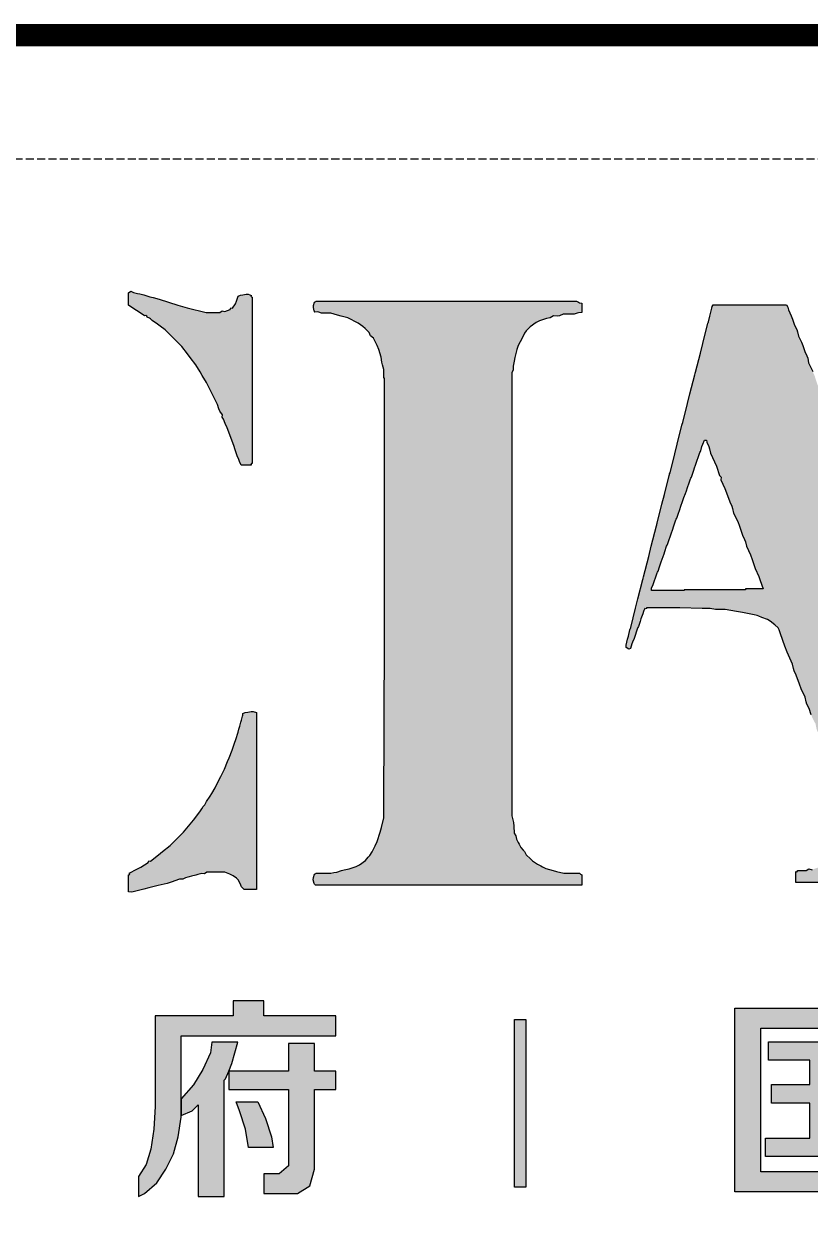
# Model space of a CAD drawing. Extents: x 815029915 to 815825525, y 579155098 to 579748855.
# Drawn here: x 815659337 to 815660553, y 579303913 to 579305765 of the extents above; entities that cross this region are included whole.
import ezdxf

# ---------------------------------------------------------------- set-up
doc = ezdxf.new("R2010")
doc.units = 0
doc.header["$LTSCALE"] = 100
doc.header["$MEASUREMENT"] = 0
doc.linetypes.add('DASH', pattern=[0.35, 0.25, -0.1])
doc.layers.add('TK', color=7, linetype='Continuous')

# ---------------------------------------------------------------- blocks, each defined once
blk = doc.blocks.new('cciad-logohatch')
h = blk.add_hatch(color=1)
h.dxf.hatch_style = 1
h.paths.add_polyline_path([(15.097, 34.083), (15.088, 34.084), (15.076, 34.107), (15.049, 34.117), (15.025, 34.118), (14.987, 34.108), (14.958, 34.105), (14.932, 34.093), (14.913, 34.034), (14.9, 34.005), (14.867, 33.953), (14.846, 33.956), (14.837, 33.938), (14.806, 33.927), (14.777, 33.913), (14.744, 33.923), (14.717, 33.903), (14.652, 33.903), (14.62, 33.903), (14.556, 33.903), (14.335, 33.958), (14.224, 33.989), (14.006, 34.058), (13.934, 34.077), (13.898, 34.087), (13.826, 34.108), (13.778, 34.12), (13.754, 34.126), (13.706, 34.138), (13.675, 34.151), (13.646, 34.133), (13.646, 34.075), (13.646, 34.046), (13.646, 33.988), (13.722, 33.937), (13.76, 33.912), (13.836, 33.863), (13.857, 33.866), (13.866, 33.848), (13.899, 33.831), (13.926, 33.808), (13.987, 33.764), (14.017, 33.742), (14.076, 33.698), (14.154, 33.62), (14.193, 33.581), (14.271, 33.503), (14.337, 33.416), (14.37, 33.373), (14.436, 33.288), (14.486, 33.205), (14.511, 33.164), (14.561, 33.082), (14.613, 32.978), (14.639, 32.926), (14.691, 32.822), (14.706, 32.772), (14.718, 32.747), (14.747, 32.702), (14.743, 32.674), (14.762, 32.652), (14.779, 32.601), (14.802, 32.552), (14.833, 32.468), (14.849, 32.426), (14.882, 32.342), (14.898, 32.294), (14.906, 32.27), (14.922, 32.222), (14.939, 32.178), (14.948, 32.156), (14.967, 32.112), (15.015, 32.112), (15.039, 32.112), (15.087, 32.112), (15.082, 32.12), (15.088, 32.131), (15.097, 32.132), (15.097, 32.912), (15.097, 33.303)])
h = blk.add_hatch(color=1)
h.dxf.hatch_style = 1
h.paths.add_polyline_path([(18.959, 27.311), (18.959, 27.267), (18.959, 27.245), (18.959, 27.191), (17.7, 27.191), (17.076, 27.191), (15.833, 27.191), (15.83, 27.198), (15.828, 27.203), (15.823, 27.211), (15.812, 27.254), (15.813, 27.28), (15.828, 27.321), (15.834, 27.322), (15.842, 27.327), (15.848, 27.331), (15.916, 27.331), (15.95, 27.331), (16.018, 27.331), (16.052, 27.337), (16.088, 27.341), (16.145, 27.361), (16.174, 27.369), (16.233, 27.381), (16.314, 27.409), (16.354, 27.43), (16.423, 27.481), (16.457, 27.519), (16.474, 27.539), (16.503, 27.581), (16.527, 27.629), (16.539, 27.653), (16.563, 27.701), (16.598, 27.812), (16.613, 27.868), (16.638, 27.981), (16.638, 28.021), (16.638, 28.041), (16.638, 28.081), (16.648, 30.102), (16.648, 31.112), (16.648, 33.132), (16.644, 33.132), (16.642, 33.132), (16.638, 33.132), (16.638, 33.173), (16.638, 33.193), (16.638, 33.233), (16.622, 33.289), (16.616, 33.319), (16.608, 33.378), (16.579, 33.47), (16.561, 33.516), (16.518, 33.603), (16.483, 33.628), (16.468, 33.668), (16.42, 33.716), (16.394, 33.739), (16.338, 33.778), (16.29, 33.802), (16.266, 33.814), (16.218, 33.838), (16.138, 33.86), (16.098, 33.871), (16.018, 33.893), (15.974, 33.893), (15.952, 33.893), (15.908, 33.893), (15.879, 33.907), (15.86, 33.909), (15.832, 33.905), (15.825, 33.91), (15.825, 33.917), (15.823, 33.923), (15.813, 33.961), (15.814, 33.985), (15.828, 34.023), (15.836, 34.026), (15.844, 34.03), (15.848, 34.033), (17.068, 34.033), (17.678, 34.033), (18.899, 34.033), (18.921, 34.022), (18.934, 34.017), (18.959, 34.013), (18.959, 33.969), (18.959, 33.947), (18.959, 33.903), (18.922, 33.897), (18.904, 33.893), (18.869, 33.883), (18.817, 33.883), (18.791, 33.883), (18.739, 33.883), (18.698, 33.864), (18.673, 33.86), (18.629, 33.863), (18.588, 33.841), (18.544, 33.833), (18.462, 33.804), (18.423, 33.784), (18.354, 33.733), (18.309, 33.686), (18.289, 33.659), (18.259, 33.603), (18.214, 33.515), (18.196, 33.468), (18.173, 33.373), (18.165, 33.333), (18.161, 33.313), (18.153, 33.273), (18.156, 33.231), (18.138, 33.193), (18.138, 31.116), (18.138, 30.078), (18.138, 28.001), (18.158, 27.923), (18.164, 27.882), (18.168, 27.801), (18.187, 27.768), (18.193, 27.731), (18.214, 27.691), (18.224, 27.671), (18.244, 27.631), (18.274, 27.601), (18.287, 27.583), (18.309, 27.546), (18.357, 27.498), (18.383, 27.476), (18.439, 27.436), (18.479, 27.416), (18.499, 27.406), (18.539, 27.386), (18.622, 27.363), (18.664, 27.352), (18.749, 27.331), (18.813, 27.331), (18.845, 27.331), (18.909, 27.331), (18.931, 27.329), (18.943, 27.319)])
h = blk.add_hatch(color=1)
h.dxf.hatch_style = 1
h.paths.add_polyline_path([(19.481, 29.976), (19.478, 30.002), (19.496, 30.074), (19.505, 30.11), (19.523, 30.182), (19.527, 30.194), (19.529, 30.2), (19.533, 30.212), (19.589, 30.436), (19.617, 30.548), (19.673, 30.772), (19.677, 30.784), (19.679, 30.79), (19.683, 30.802), (19.743, 31.042), (19.773, 31.162), (19.833, 31.402), (19.837, 31.414), (19.839, 31.42), (19.843, 31.432), (19.899, 31.656), (19.927, 31.768), (19.983, 31.992), (19.987, 32.004), (19.989, 32.01), (19.993, 32.022), (20.049, 32.246), (20.077, 32.358), (20.133, 32.582), (20.137, 32.594), (20.143, 32.612), (20.199, 32.836), (20.227, 32.948), (20.283, 33.173), (20.287, 33.185), (20.289, 33.191), (20.293, 33.203), (20.349, 33.427), (20.377, 33.539), (20.433, 33.763), (20.437, 33.775), (20.439, 33.781), (20.443, 33.793), (20.459, 33.857), (20.467, 33.889), (20.483, 33.953), (20.486, 33.974), (20.498, 33.993), (20.842, 33.993), (21.014, 33.993), (21.358, 33.993), (21.373, 33.964), (21.383, 33.933), (21.413, 33.862), (21.427, 33.825), (21.453, 33.753), (21.478, 33.704), (21.487, 33.677), (21.498, 33.623), (21.534, 33.553), (21.549, 33.517), (21.573, 33.443), (21.598, 33.393), (21.607, 33.367), (21.618, 33.313), (21.666, 33.211), (21.688, 33.159), (21.723, 33.052), (21.748, 33.003), (21.757, 32.976), (21.768, 32.922), (21.804, 32.853), (21.82, 32.817), (21.843, 32.742), (21.868, 32.693), (21.877, 32.666), (21.888, 32.612), (21.936, 32.511), (21.958, 32.459), (21.993, 32.352), (22.018, 32.303), (22.027, 32.276), (22.038, 32.222), (22.074, 32.153), (22.09, 32.117), (22.113, 32.042), (22.138, 31.993), (22.147, 31.966), (22.158, 31.912), (22.207, 31.811), (22.228, 31.759), (22.263, 31.652), (22.288, 31.603), (22.297, 31.576), (22.308, 31.522), (22.344, 31.453), (22.36, 31.416), (22.383, 31.342), (22.408, 31.293), (22.417, 31.266), (22.428, 31.212), (22.477, 31.111), (22.498, 31.058), (22.533, 30.952), (22.558, 30.903), (22.568, 30.876), (22.578, 30.822), (22.627, 30.721), (22.648, 30.668), (22.683, 30.562), (22.702, 30.54), (22.698, 30.512), (22.747, 30.411), (22.768, 30.358), (22.803, 30.252), (22.828, 30.203), (22.838, 30.176), (22.848, 30.122), (22.897, 30.021), (22.918, 29.968), (22.953, 29.862), (22.972, 29.84), (22.968, 29.812), (23.017, 29.71), (23.038, 29.658), (23.073, 29.552), (23.098, 29.503), (23.108, 29.476), (23.118, 29.422), (23.167, 29.32), (23.188, 29.268), (23.223, 29.162), (23.242, 29.14), (23.238, 29.112), (23.287, 29.01), (23.308, 28.958), (23.343, 28.852), (23.368, 28.802), (23.378, 28.775), (23.388, 28.721), (23.437, 28.62), (23.458, 28.568), (23.493, 28.461), (23.512, 28.44), (23.509, 28.411), (23.557, 28.315), (23.577, 28.265), (23.609, 28.161), (23.675, 28.029), (23.709, 27.963), (23.779, 27.831), (23.82, 27.791), (23.839, 27.767), (23.869, 27.716), (23.922, 27.657), (23.953, 27.631), (24.019, 27.586), (24.054, 27.562), (24.072, 27.55), (24.109, 27.526), (24.149, 27.506), (24.169, 27.496), (24.209, 27.476), (24.225, 27.474), (24.239, 27.466), (24.283, 27.445), (24.306, 27.436), (24.354, 27.421), (24.398, 27.402), (24.425, 27.397), (24.474, 27.401), (24.562, 27.43), (24.606, 27.45), (24.684, 27.501), (24.729, 27.544), (24.75, 27.569), (24.784, 27.621), (24.804, 27.661), (24.814, 27.681), (24.834, 27.721), (24.846, 27.753), (24.852, 27.769), (24.864, 27.801), (24.876, 27.849), (24.882, 27.873), (24.894, 27.921), (24.9, 27.974), (24.905, 28), (24.919, 28.051), (24.919, 30.124), (24.919, 31.16), (24.919, 33.233), (24.915, 33.265), (24.909, 33.303), (24.891, 33.358), (24.884, 33.386), (24.874, 33.443), (24.846, 33.525), (24.829, 33.565), (24.789, 33.643), (24.765, 33.661), (24.749, 33.688), (24.704, 33.742), (24.677, 33.767), (24.619, 33.808), (24.571, 33.832), (24.547, 33.844), (24.499, 33.868), (24.419, 33.89), (24.379, 33.901), (24.299, 33.923), (24.255, 33.923), (24.233, 33.923), (24.189, 33.923), (24.153, 33.933), (24.135, 33.937), (24.099, 33.943), (24.099, 33.981), (24.099, 34), (24.099, 34.038), (24.109, 34.048), (24.114, 34.053), (24.124, 34.063), (24.896, 34.063), (25.282, 34.063), (26.054, 34.063), (26.064, 34.053), (26.069, 34.048), (26.079, 34.038), (26.079, 31.315), (26.079, 29.954), (26.079, 27.221), (24.229, 27.221), (23.308, 27.221), (21.468, 27.221), (21.468, 27.273), (21.468, 27.299), (21.468, 27.351), (21.476, 27.347), (21.487, 27.352), (21.488, 27.361), (21.528, 27.361), (21.548, 27.361), (21.588, 27.361), (21.621, 27.383), (21.658, 27.371), (21.708, 27.39), (21.735, 27.398), (21.788, 27.406), (21.86, 27.426), (21.895, 27.441), (21.958, 27.481), (22.001, 27.506), (22.021, 27.525), (22.048, 27.566), (22.083, 27.612), (22.096, 27.64), (22.108, 27.696), (22.108, 27.762), (22.108, 27.795), (22.108, 27.861), (22.091, 27.889), (22.093, 27.921), (22.085, 27.961), (22.081, 27.981), (22.073, 28.021), (22.045, 28.138), (22.029, 28.196), (21.993, 28.311), (21.963, 28.383), (21.949, 28.419), (21.923, 28.491), (21.904, 28.513), (21.908, 28.541), (21.872, 28.611), (21.857, 28.647), (21.833, 28.721), (21.814, 28.743), (21.818, 28.771), (21.782, 28.841), (21.767, 28.877), (21.743, 28.952), (21.718, 29.001), (21.709, 29.028), (21.698, 29.082), (21.662, 29.151), (21.647, 29.187), (21.623, 29.262), (21.598, 29.311), (21.589, 29.338), (21.578, 29.392), (21.53, 29.493), (21.509, 29.545), (21.473, 29.652), (21.448, 29.701), (21.439, 29.728), (21.428, 29.782), (21.365, 29.921), (21.337, 29.992), (21.288, 30.137), (21.274, 30.184), (21.259, 30.208), (21.223, 30.242), (21.168, 30.286), (21.135, 30.305), (21.068, 30.327), (21.033, 30.343), (21.015, 30.349), (20.978, 30.357), (20.842, 30.384), (20.774, 30.397), (20.638, 30.422), (20.594, 30.422), (20.572, 30.422), (20.528, 30.422), (20.464, 30.432), (20.432, 30.432), (20.368, 30.432), (20.108, 30.442), (19.978, 30.442), (19.718, 30.442), (19.717, 30.433), (19.705, 30.427), (19.698, 30.432), (19.688, 30.408), (19.683, 30.396), (19.673, 30.372), (19.653, 30.312), (19.643, 30.282), (19.623, 30.222), (19.617, 30.21), (19.613, 30.202), (19.597, 30.154), (19.589, 30.13), (19.573, 30.082), (19.554, 30.039), (19.546, 30.017), (19.53, 29.963), (19.511, 29.957)])
h.paths.add_polyline_path([(20.006, 30.642), (19.93, 30.642), (19.778, 30.642), (19.775, 30.674), (19.793, 30.702), (19.813, 30.762), (19.823, 30.792), (19.843, 30.852), (19.847, 30.86), (19.853, 30.872), (19.869, 30.92), (19.877, 30.944), (19.893, 30.992), (19.897, 31), (19.903, 31.012), (19.923, 31.072), (19.933, 31.102), (19.953, 31.162), (19.959, 31.174), (19.963, 31.182), (19.983, 31.242), (19.993, 31.272), (20.013, 31.332), (20.017, 31.34), (20.023, 31.352), (20.039, 31.4), (20.047, 31.424), (20.063, 31.472), (20.067, 31.48), (20.073, 31.492), (20.093, 31.552), (20.103, 31.582), (20.123, 31.642), (20.129, 31.654), (20.133, 31.662), (20.149, 31.71), (20.157, 31.734), (20.173, 31.782), (20.179, 31.794), (20.183, 31.802), (20.203, 31.862), (20.213, 31.892), (20.233, 31.952), (20.237, 31.96), (20.243, 31.972), (20.259, 32.02), (20.267, 32.044), (20.283, 32.092), (20.287, 32.1), (20.293, 32.112), (20.313, 32.172), (20.323, 32.202), (20.343, 32.262), (20.349, 32.274), (20.353, 32.282), (20.367, 32.333), (20.376, 32.359), (20.398, 32.407), (20.422, 32.407), (20.423, 32.382), (20.448, 32.333), (20.457, 32.306), (20.468, 32.252), (20.516, 32.151), (20.537, 32.099), (20.573, 31.992), (20.592, 31.971), (20.588, 31.942), (20.636, 31.841), (20.657, 31.789), (20.693, 31.682), (20.718, 31.633), (20.727, 31.606), (20.738, 31.552), (20.786, 31.451), (20.807, 31.398), (20.843, 31.292), (20.868, 31.243), (20.877, 31.216), (20.888, 31.162), (20.936, 31.061), (20.957, 31.008), (20.993, 30.902), (21.033, 30.808), (21.051, 30.76), (21.083, 30.662), (21.001, 30.662), (20.96, 30.662), (20.878, 30.662), (20.878, 30.658), (20.878, 30.656), (20.878, 30.652), (20.59, 30.652), (20.446, 30.652), (20.158, 30.652), (20.158, 30.648), (20.158, 30.646), (20.158, 30.642)], flags=16)
h = blk.add_hatch(color=1)
h.dxf.hatch_style = 1
h.paths.add_polyline_path([(15.147, 27.969), (15.147, 28.383), (15.147, 29.212), (15.109, 29.226), (15.085, 29.227), (15.047, 29.217), (15.016, 29.212), (14.987, 29.202), (14.987, 29.186), (14.982, 29.172), (14.97, 29.124), (14.964, 29.1), (14.952, 29.052), (14.94, 29.017), (14.932, 28.982), (14.904, 28.898), (14.89, 28.856), (14.862, 28.771), (14.825, 28.683), (14.807, 28.639), (14.772, 28.551), (14.728, 28.463), (14.705, 28.419), (14.661, 28.331), (14.624, 28.266), (14.603, 28.234), (14.561, 28.171), (14.545, 28.139), (14.521, 28.111), (14.505, 28.079), (14.481, 28.051), (14.409, 27.953), (14.37, 27.905), (14.291, 27.811), (14.229, 27.749), (14.198, 27.718), (14.136, 27.656), (14.044, 27.583), (13.998, 27.546), (13.906, 27.471), (13.886, 27.475), (13.876, 27.456), (13.791, 27.402), (13.746, 27.377), (13.656, 27.331), (13.661, 27.323), (13.655, 27.312), (13.646, 27.311), (13.646, 27.235), (13.646, 27.197), (13.646, 27.112), (13.687, 27.109), (13.716, 27.116), (13.828, 27.144), (13.884, 27.158), (13.996, 27.186), (14.098, 27.21), (14.148, 27.225), (14.246, 27.261), (14.283, 27.259), (14.316, 27.276), (14.344, 27.284), (14.358, 27.288), (14.386, 27.296), (14.434, 27.308), (14.458, 27.314), (14.506, 27.326), (14.539, 27.324), (14.566, 27.341), (14.65, 27.341), (14.692, 27.341), (14.777, 27.341), (14.815, 27.328), (14.835, 27.319), (14.872, 27.301), (14.913, 27.274), (14.931, 27.254), (14.957, 27.211), (14.972, 27.171), (15.002, 27.141), (15.06, 27.141), (15.089, 27.141), (15.147, 27.141)])
h = blk.add_hatch(color=0)
h.dxf.hatch_style = 1
h.paths.add_polyline_path([(16.075, 25.657), (15.234, 25.657), (15.234, 25.836), (14.874, 25.836), (14.874, 25.657), (13.961, 25.657), (13.961, 24.688), (13.961, 24.598), (13.943, 24.33), (13.907, 24.096), (13.853, 23.917), (13.764, 23.774), (13.764, 23.54), (13.836, 23.577), (13.979, 23.702), (14.086, 23.863), (14.176, 24.042), (14.23, 24.24), (14.265, 24.473), (14.265, 24.724), (14.265, 25.423), (16.075, 25.423)])
h = blk.add_hatch(color=0)
h.dxf.hatch_style = 1
h.paths.add_polyline_path([(22.868, 25.749), (20.753, 25.749), (20.753, 23.597), (22.509, 23.597), (22.688, 23.633), (22.833, 23.741), (22.868, 23.938)])
h.paths.add_polyline_path([(21.058, 25.516), (22.563, 25.516), (22.563, 23.956), (22.563, 23.92), (22.402, 23.83), (21.058, 23.83)], flags=16)
h.paths.add_polyline_path([(21.183, 24.853), (21.632, 24.853), (21.632, 25.139), (21.147, 25.139), (21.147, 25.354), (22.473, 25.354), (22.473, 25.139), (21.936, 25.139), (21.936, 24.853), (22.42, 24.853), (22.42, 24.637), (21.936, 24.637), (21.936, 24.225), (22.491, 24.225), (22.491, 24.009), (21.111, 24.009), (21.111, 24.225), (21.632, 24.225), (21.632, 24.637), (21.183, 24.637)], flags=0)
h.paths.add_polyline_path([(22.026, 24.619), (22.259, 24.619), (22.348, 24.404), (22.384, 24.261), (22.133, 24.261), (22.079, 24.458)], flags=0)
h = blk.add_hatch(color=0)
h.dxf.hatch_style = 1
h.paths.add_polyline_path([(18.303, 25.616), (18.172, 25.616), (18.172, 23.65), (18.303, 23.65)])
h = blk.add_hatch(color=0)
h.dxf.hatch_style = 1
h.paths.add_polyline_path([(14.767, 24.904), (14.785, 24.922), (14.857, 25.101), (14.928, 25.352), (14.624, 25.352), (14.606, 25.226), (14.516, 25.029), (14.409, 24.85), (14.265, 24.688), (14.265, 24.491), (14.391, 24.545), (14.462, 24.616), (14.462, 23.54), (14.767, 23.54)])
h = blk.add_hatch(color=0)
h.dxf.hatch_style = 1
h.paths.add_polyline_path([(16.075, 25.011), (15.825, 25.011), (15.825, 25.334), (15.52, 25.334), (15.52, 25.011), (14.821, 25.011), (14.821, 24.795), (15.52, 24.795), (15.52, 23.899), (15.413, 23.809), (15.234, 23.809), (15.234, 23.577), (15.502, 23.577), (15.628, 23.577), (15.771, 23.666), (15.825, 23.863), (15.825, 24.795), (16.075, 24.795)])
h = blk.add_hatch(color=0)
h.dxf.hatch_style = 1
h.paths.add_polyline_path([(21.936, 24.637), (22.42, 24.637), (22.42, 24.853), (21.936, 24.853), (21.936, 25.139), (22.473, 25.139), (22.473, 25.354), (21.147, 25.354), (21.147, 25.139), (21.632, 25.139), (21.632, 24.853), (21.183, 24.853), (21.183, 24.637), (21.632, 24.637), (21.632, 24.225), (21.111, 24.225), (21.111, 24.009), (22.491, 24.009), (22.491, 24.225), (21.936, 24.225)])
h = blk.add_hatch(color=0)
h.dxf.hatch_style = 1
h.paths.add_polyline_path([(15.251, 24.455), (15.162, 24.652), (14.91, 24.652), (14.946, 24.545), (15.018, 24.33), (15.054, 24.114), (15.341, 24.114), (15.323, 24.24)])
blk = doc.blocks.new('cciad-logoline')
for points in [[(15.087, 32.112), (15.039, 32.112), (15.015, 32.112), (14.967, 32.112), (14.948, 32.156), (14.939, 32.178), (14.922, 32.222), (14.906, 32.27), (14.898, 32.294), (14.882, 32.342), (14.849, 32.426), (14.833, 32.468), (14.802, 32.552), (14.779, 32.601), (14.762, 32.652), (14.743, 32.674), (14.747, 32.702), (14.718, 32.747), (14.706, 32.772), (14.691, 32.822), (14.639, 32.926), (14.613, 32.978), (14.561, 33.082), (14.511, 33.164), (14.486, 33.205), (14.436, 33.288), (14.37, 33.373), (14.337, 33.416), (14.271, 33.503), (14.193, 33.581), (14.154, 33.62), (14.076, 33.698), (14.017, 33.742), (13.987, 33.764), (13.926, 33.808), (13.904, 33.826), (13.892, 33.835), (13.866, 33.848), (13.86, 33.86), (13.85, 33.865), (13.836, 33.863), (13.76, 33.912), (13.722, 33.937), (13.646, 33.988), (13.646, 34.046), (13.646, 34.075), (13.646, 34.133), (13.675, 34.151), (13.706, 34.138), (13.754, 34.126), (13.778, 34.12), (13.826, 34.108), (13.898, 34.087), (13.934, 34.077), (14.006, 34.058), (14.224, 33.989), (14.335, 33.958), (14.556, 33.903), (14.62, 33.903), (14.652, 33.903), (14.717, 33.903), (14.744, 33.923), (14.777, 33.913), (14.806, 33.927), (14.837, 33.938), (14.846, 33.956), (14.867, 33.953), (14.9, 34.005), (14.913, 34.034), (14.932, 34.093), (14.958, 34.105), (14.987, 34.108), (15.025, 34.118), (15.049, 34.117), (15.087, 34.103), (15.082, 34.095), (15.088, 34.084), (15.097, 34.083), (15.097, 33.303), (15.097, 32.912), (15.097, 32.132), (15.088, 32.131), (15.082, 32.12)], [(18.959, 27.311), (18.959, 27.267), (18.959, 27.245), (18.959, 27.191), (17.7, 27.191), (17.076, 27.191), (15.833, 27.191), (15.83, 27.198), (15.828, 27.203), (15.823, 27.211), (15.812, 27.254), (15.813, 27.28), (15.828, 27.321), (15.834, 27.322), (15.842, 27.327), (15.848, 27.331), (15.916, 27.331), (15.95, 27.331), (16.018, 27.331), (16.052, 27.337), (16.088, 27.341), (16.145, 27.361), (16.174, 27.369), (16.233, 27.381), (16.314, 27.409), (16.354, 27.43), (16.423, 27.481), (16.457, 27.519), (16.474, 27.539), (16.503, 27.581), (16.527, 27.629), (16.539, 27.653), (16.563, 27.701), (16.598, 27.812), (16.613, 27.868), (16.638, 27.981), (16.638, 28.021), (16.638, 28.041), (16.638, 28.081), (16.648, 30.102), (16.648, 31.112), (16.648, 33.132), (16.644, 33.132), (16.642, 33.132), (16.638, 33.132), (16.638, 33.173), (16.638, 33.193), (16.638, 33.233), (16.622, 33.289), (16.616, 33.319), (16.608, 33.378), (16.579, 33.47), (16.561, 33.516), (16.518, 33.603), (16.483, 33.628), (16.468, 33.668), (16.42, 33.716), (16.394, 33.739), (16.338, 33.778), (16.29, 33.802), (16.266, 33.814), (16.218, 33.838), (16.138, 33.86), (16.098, 33.871), (16.018, 33.893), (15.974, 33.893), (15.952, 33.893), (15.908, 33.893), (15.879, 33.907), (15.86, 33.909), (15.832, 33.905), (15.825, 33.91), (15.825, 33.917), (15.823, 33.923), (15.813, 33.961), (15.814, 33.985), (15.828, 34.023), (15.836, 34.026), (15.844, 34.03), (15.848, 34.033), (17.068, 34.033), (17.678, 34.033), (18.899, 34.033), (18.921, 34.022), (18.934, 34.017), (18.959, 34.013), (18.959, 33.969), (18.959, 33.947), (18.959, 33.903), (18.922, 33.897), (18.904, 33.893), (18.869, 33.883), (18.817, 33.883), (18.791, 33.883), (18.739, 33.883), (18.698, 33.864), (18.673, 33.86), (18.629, 33.863), (18.588, 33.841), (18.544, 33.833), (18.462, 33.804), (18.423, 33.784), (18.354, 33.733), (18.309, 33.686), (18.289, 33.659), (18.259, 33.603), (18.214, 33.515), (18.196, 33.468), (18.173, 33.373), (18.165, 33.333), (18.161, 33.313), (18.153, 33.273), (18.156, 33.231), (18.138, 33.193), (18.138, 31.116), (18.138, 30.078), (18.138, 28.001), (18.158, 27.923), (18.164, 27.882), (18.168, 27.801), (18.187, 27.768), (18.193, 27.731), (18.214, 27.691), (18.224, 27.671), (18.244, 27.631), (18.274, 27.601), (18.287, 27.583), (18.309, 27.546), (18.357, 27.498), (18.383, 27.476), (18.439, 27.436), (18.479, 27.416), (18.499, 27.406), (18.539, 27.386), (18.622, 27.363), (18.664, 27.352), (18.749, 27.331), (18.813, 27.331), (18.845, 27.331), (18.909, 27.331), (18.931, 27.329), (18.943, 27.319)], [(20.006, 30.642), (19.93, 30.642), (19.778, 30.642), (19.775, 30.674), (19.793, 30.702), (19.813, 30.762), (19.823, 30.792), (19.843, 30.852), (19.847, 30.86), (19.853, 30.872), (19.869, 30.92), (19.877, 30.944), (19.893, 30.992), (19.897, 31), (19.903, 31.012), (19.923, 31.072), (19.933, 31.102), (19.953, 31.162), (19.959, 31.174), (19.963, 31.182), (19.983, 31.242), (19.993, 31.272), (20.013, 31.332), (20.017, 31.34), (20.023, 31.352), (20.039, 31.4), (20.047, 31.424), (20.063, 31.472), (20.067, 31.48), (20.073, 31.492), (20.093, 31.552), (20.103, 31.582), (20.123, 31.642), (20.129, 31.654), (20.133, 31.662), (20.149, 31.71), (20.157, 31.734), (20.173, 31.782), (20.179, 31.794), (20.183, 31.802), (20.203, 31.862), (20.213, 31.892), (20.233, 31.952), (20.237, 31.96), (20.243, 31.972), (20.259, 32.02), (20.267, 32.044), (20.283, 32.092), (20.287, 32.1), (20.293, 32.112), (20.313, 32.172), (20.323, 32.202), (20.343, 32.262), (20.349, 32.274), (20.353, 32.282), (20.367, 32.333), (20.376, 32.359), (20.398, 32.407), (20.422, 32.407), (20.423, 32.382), (20.448, 32.333), (20.457, 32.306), (20.468, 32.252), (20.516, 32.151), (20.537, 32.099), (20.573, 31.992), (20.592, 31.971), (20.588, 31.942), (20.636, 31.841), (20.657, 31.789), (20.693, 31.682), (20.718, 31.633), (20.727, 31.606), (20.738, 31.552), (20.786, 31.451), (20.807, 31.398), (20.843, 31.292), (20.868, 31.243), (20.877, 31.216), (20.888, 31.162), (20.936, 31.061), (20.957, 31.008), (20.993, 30.902), (21.033, 30.808), (21.051, 30.76), (21.083, 30.662), (21.001, 30.662), (20.96, 30.662), (20.878, 30.662), (20.878, 30.658), (20.878, 30.656), (20.878, 30.652), (20.59, 30.652), (20.446, 30.652), (20.158, 30.652), (20.158, 30.648), (20.158, 30.646), (20.158, 30.642)], [(15.147, 28.383), (15.147, 27.969), (15.147, 27.141), (15.089, 27.141), (15.06, 27.141), (15.002, 27.141), (14.972, 27.171), (14.957, 27.211), (14.931, 27.254), (14.913, 27.274), (14.872, 27.301), (14.835, 27.319), (14.815, 27.328), (14.777, 27.341), (14.692, 27.341), (14.65, 27.341), (14.566, 27.341), (14.539, 27.324), (14.506, 27.326), (14.458, 27.314), (14.434, 27.308), (14.386, 27.296), (14.358, 27.288), (14.344, 27.284), (14.316, 27.276), (14.283, 27.259), (14.246, 27.261), (14.148, 27.225), (14.098, 27.21), (13.996, 27.186), (13.884, 27.158), (13.828, 27.144), (13.716, 27.116), (13.687, 27.109), (13.646, 27.112), (13.646, 27.197), (13.646, 27.235), (13.646, 27.311), (13.655, 27.312), (13.661, 27.323), (13.656, 27.331), (13.746, 27.377), (13.791, 27.402), (13.876, 27.456), (13.886, 27.475), (13.906, 27.471), (13.998, 27.546), (14.044, 27.583), (14.136, 27.656), (14.198, 27.718), (14.229, 27.749), (14.291, 27.811), (14.37, 27.905), (14.409, 27.953), (14.481, 28.051), (14.5, 28.073), (14.508, 28.086), (14.521, 28.111), (14.54, 28.133), (14.548, 28.146), (14.561, 28.171), (14.603, 28.234), (14.624, 28.266), (14.661, 28.331), (14.705, 28.419), (14.728, 28.463), (14.772, 28.551), (14.807, 28.639), (14.825, 28.683), (14.862, 28.771), (14.89, 28.856), (14.904, 28.898), (14.932, 28.982), (14.94, 29.017), (14.952, 29.052), (14.964, 29.1), (14.97, 29.124), (14.982, 29.172), (14.985, 29.183), (14.987, 29.189), (14.987, 29.202), (15.016, 29.212), (15.047, 29.217), (15.085, 29.227), (15.109, 29.226), (15.147, 29.212)], [(14.265, 25.423), (16.075, 25.423), (16.075, 25.657), (15.234, 25.657), (15.234, 25.836), (14.874, 25.836), (14.874, 25.657), (13.961, 25.657), (13.961, 24.688), (13.961, 24.598), (13.943, 24.33), (13.907, 24.096), (13.853, 23.917), (13.764, 23.774), (13.764, 23.54), (13.836, 23.577), (13.979, 23.702), (14.086, 23.863), (14.176, 24.042), (14.23, 24.24), (14.265, 24.473), (14.265, 24.491), (14.265, 24.688), (14.265, 24.724)], [(22.868, 23.938), (22.833, 23.741), (22.688, 23.633), (22.509, 23.597), (20.753, 23.597), (20.753, 25.749), (22.868, 25.749)], [(18.172, 25.616), (18.303, 25.616), (18.303, 23.65), (18.172, 23.65)], [(22.563, 23.956), (22.563, 23.92), (22.402, 23.83), (21.058, 23.83), (21.058, 25.516), (22.563, 25.516)], [(14.767, 24.904), (14.785, 24.922), (14.821, 25.011), (14.857, 25.101), (14.928, 25.352), (14.624, 25.352), (14.606, 25.226), (14.516, 25.029), (14.409, 24.85), (14.265, 24.688), (14.265, 24.491), (14.391, 24.545), (14.462, 24.616), (14.462, 23.54), (14.767, 23.54)], [(16.075, 25.011), (15.825, 25.011), (15.825, 25.334), (15.52, 25.334), (15.52, 25.011), (14.821, 25.011), (14.821, 24.795), (15.52, 24.795), (15.52, 23.899), (15.413, 23.809), (15.234, 23.809), (15.234, 23.577), (15.502, 23.577), (15.628, 23.577), (15.771, 23.666), (15.825, 23.863), (15.825, 24.795), (16.075, 24.795)], [(22.42, 24.637), (21.936, 24.637), (21.936, 24.225), (22.491, 24.225), (22.491, 24.009), (21.111, 24.009), (21.111, 24.225), (21.632, 24.225), (21.632, 24.637), (21.183, 24.637), (21.183, 24.853), (21.632, 24.853), (21.632, 25.139), (21.147, 25.139), (21.147, 25.354), (22.473, 25.354), (22.473, 25.139), (21.936, 25.139), (21.936, 24.853), (22.42, 24.853)], [(15.341, 24.114), (15.054, 24.114), (15.018, 24.33), (14.946, 24.545), (14.91, 24.652), (15.162, 24.652), (15.251, 24.455), (15.323, 24.24)]]:
    blk.add_lwpolyline(points, close=True)
for points in [[(23.308, 27.221), (21.468, 27.221), (21.468, 27.273), (21.468, 27.299), (21.468, 27.351), (21.476, 27.347), (21.487, 27.352), (21.488, 27.361), (21.528, 27.361), (21.548, 27.361), (21.588, 27.361), (21.621, 27.383), (21.658, 27.371)], [(21.647, 29.187), (21.623, 29.262), (21.598, 29.311), (21.589, 29.338), (21.578, 29.392), (21.53, 29.493), (21.509, 29.545), (21.473, 29.652), (21.448, 29.701), (21.439, 29.728), (21.428, 29.782), (21.365, 29.921), (21.337, 29.992), (21.288, 30.137), (21.274, 30.184), (21.259, 30.208), (21.223, 30.242), (21.168, 30.286), (21.135, 30.305), (21.068, 30.327), (21.033, 30.343), (21.015, 30.349), (20.978, 30.357), (20.842, 30.384), (20.774, 30.397), (20.638, 30.422), (20.594, 30.422), (20.572, 30.422), (20.528, 30.422), (20.464, 30.432), (20.432, 30.432), (20.368, 30.432), (20.108, 30.442), (19.978, 30.442), (19.718, 30.442), (19.717, 30.433), (19.705, 30.427), (19.698, 30.432), (19.688, 30.408), (19.683, 30.396), (19.673, 30.372), (19.653, 30.312), (19.643, 30.282), (19.623, 30.222), (19.617, 30.21), (19.613, 30.202), (19.597, 30.154), (19.589, 30.13), (19.573, 30.082), (19.554, 30.039), (19.546, 30.017), (19.53, 29.963), (19.511, 29.957), (19.481, 29.976), (19.478, 30.002), (19.496, 30.074), (19.505, 30.11), (19.523, 30.182), (19.527, 30.194), (19.529, 30.2), (19.533, 30.212), (19.589, 30.436), (19.617, 30.548), (19.673, 30.772), (19.677, 30.784), (19.679, 30.79), (19.683, 30.802), (19.743, 31.042), (19.773, 31.162), (19.833, 31.402), (19.837, 31.414), (19.839, 31.42), (19.843, 31.432), (19.899, 31.656), (19.927, 31.768), (19.983, 31.992), (19.987, 32.004), (19.989, 32.01), (19.993, 32.022), (20.049, 32.246), (20.077, 32.358), (20.133, 32.582), (20.137, 32.594), (20.143, 32.612), (20.199, 32.836), (20.227, 32.948), (20.283, 33.173), (20.287, 33.185), (20.289, 33.191), (20.293, 33.203), (20.349, 33.427), (20.377, 33.539), (20.433, 33.763), (20.437, 33.775), (20.439, 33.781), (20.443, 33.793), (20.459, 33.857), (20.467, 33.889), (20.483, 33.953), (20.486, 33.974), (20.498, 33.993), (20.842, 33.993), (21.014, 33.993), (21.358, 33.993), (21.373, 33.964), (21.383, 33.933), (21.413, 33.862), (21.427, 33.825), (21.453, 33.753), (21.478, 33.704), (21.487, 33.677), (21.498, 33.623), (21.534, 33.553), (21.549, 33.517), (21.573, 33.443), (21.598, 33.393), (21.607, 33.367), (21.618, 33.313), (21.666, 33.211)]]:
    blk.add_lwpolyline(points)
blk = doc.blocks.new('cciad-logo')
at = {"color": 0}
for name in ['cciad-logohatch', 'cciad-logoline']:
    blk.add_blockref(name, (0, 0), dxfattribs=at)
blk = doc.blocks.new('CCIAD-TK-A2-图签')
at = {"layer": 'TK', "const_width": 0.347}
for points in [[(531.117, 349.234), (582.387, 349.234), (582.387, 407.289), (531.117, 407.289)], [(531.117, 407.289), (582.387, 407.289), (582.387, 407.289), (531.117, 407.289)]]:
    blk.add_lwpolyline(points, close=True, dxfattribs=at)
at = {"layer": 'TK', "linetype": 'DASH', "ltscale": 0.005}
blk.add_lwpolyline([(532.639, 351.151), (580.865, 351.151), (580.865, 405.372), (532.639, 405.372)], close=True, dxfattribs=at)
at = {"layer": 'TK', "color": 0, "xscale": 1.32, "yscale": 1.32, "zscale": 1.32}
blk.add_blockref('cciad-logo', (532.639, 358.248), dxfattribs=at)

msp = doc.modelspace()

# ---------------------------------------------------------------- block references
at = {"layer": 'TK', "xscale": 100, "yscale": 100, "zscale": 100}
msp.add_blockref('CCIAD-TK-A2-图签', (815604433.2, 579265018.6), dxfattribs=at)

doc.saveas('drawing.dxf')
